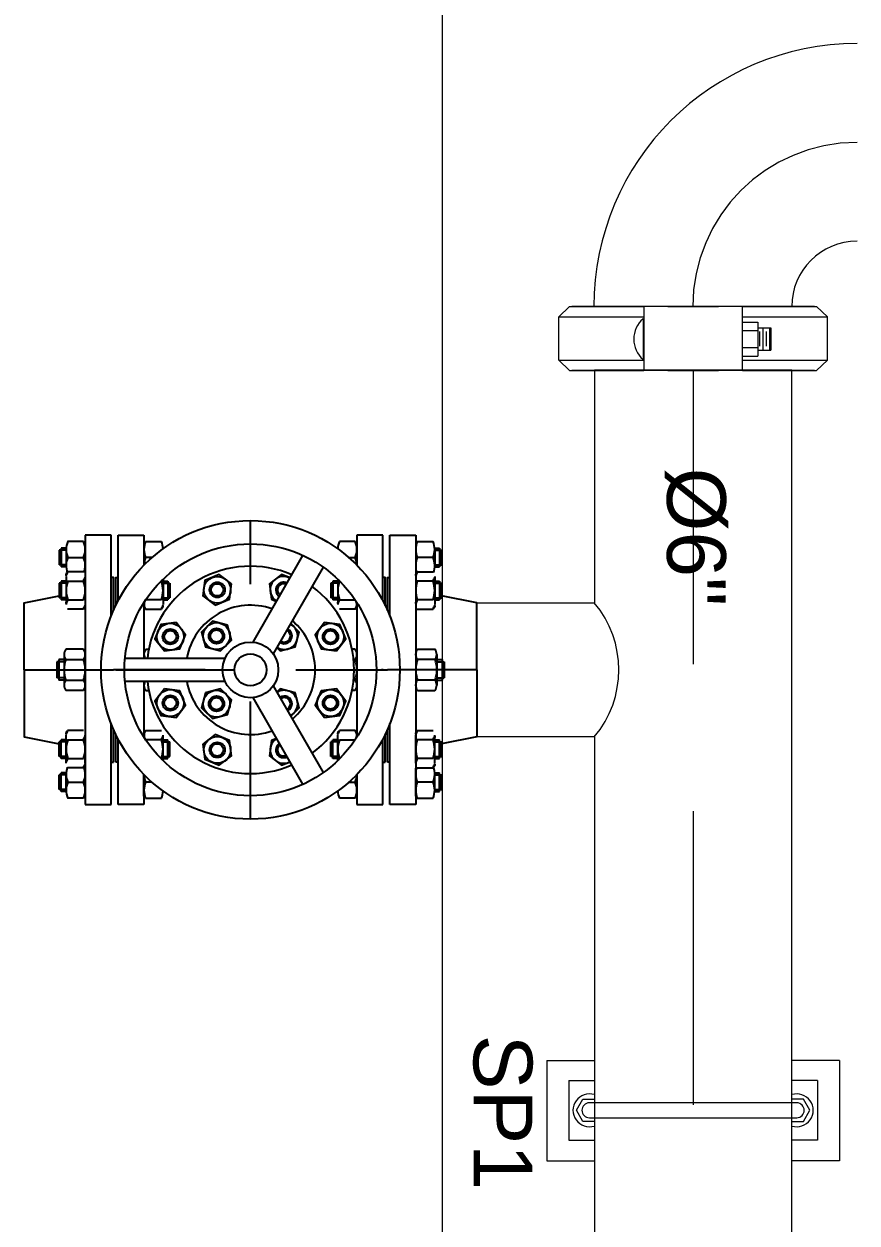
# Model space of a CAD drawing. Header units: millimetres. Extents: x 226317 to 226469, y 8188100 to 8188260.
# Drawn here: x 226394.294 to 226395.002, y 8188236.638 to 8188237.658 of the extents above; entities that cross this region are included whole.
import ezdxf

# ---------------------------------------------------------------- set-up
doc = ezdxf.new("R2010")
doc.units = ezdxf.units.MM
for name, pattern in [('CENTER', [2, 1.25, -0.25, 0.25, -0.25]), ('HIDDEN', [0.375, 0.25, -0.125]), ('PHANTOM', [2.5, 1.25, -0.25, 0.25, -0.25, 0.25, -0.25])]:
    doc.linetypes.add(name, pattern=pattern)
for name, color, linetype, lineweight in [('0-BLOCK-SANIT', 8, 'Continuous', 25), ('00-GTI._ACI_LÍNEA CENTRAL', 8, 'PHANTOM', 13), ('@Textos diámetros', 8, 'Continuous', 20)]:
    doc.layers.add(name, color=color, linetype=linetype, lineweight=lineweight)
for name, color, linetype in [('00-GTI-Acoples', 8, 'Continuous'), ('A_30_Extractores', 8, 'Continuous'), ('ACCESORIOS Y VALVULAS', 8, 'Continuous'), ('EJES', 8, 'CENTER'), ('INGEYCON-ACI-VALVULAS', 8, 'Continuous'), ('TEXTOS-AGUA', 8, 'Continuous')]:
    doc.layers.add(name, color=color, linetype=linetype)
doc.styles.add('arial', font='arial.ttf')
doc.styles.add('general', font='arial.ttf')

# ---------------------------------------------------------------- blocks, each defined once
blk = doc.blocks.new('VALV. DE COMP. 4 PLANTA 150# R.F.')
at = {"linetype": 'CENTER', "ltscale": 3}
for p, q in [((0, -127), (0, 127)), ((-192.5, 0), (-116.5, 0)), ((-114.5, 0), (114.5, 0)), ((-38.5, 0), (-114.5, 0)), ((38.5, 0), (114.5, 0)), ((192.5, 0), (116.5, 0))]:
    blk.add_line(p, q, dxfattribs=at)
at = {"layer": 'ACCESORIOS Y VALVULAS'}
for p, q in [((-118.5, 114.5), (-140.5, 114.5)), ((-140.5, 114.5), (-140.5, -114.5)), ((-118.5, 45.7), (-118.5, 114.5)), ((-112.5, 58.9), (-112.5, 114.5)), ((-112.5, 114.5), (-90.5, 114.5)), ((-90.5, 114.5), (-90.5, 89.1)), ((112.5, 114.5), (90.5, 114.5)), ((90.5, 114.5), (90.5, 89.1)), ((112.5, 58.9), (112.5, 114.5)), ((118.5, 45.7), (118.5, 114.5)), ((118.5, 114.5), (140.5, 114.5)), ((140.5, 114.5), (140.5, -114.5)), ((-156.7, 103.4), (-160.8, 103.4)), ((-160.8, 103.4), (-160.8, 87.6)), ((-156.7, 102.4), (-156.7, 88.6)), ((-141.9, 109.2), (-155.4, 109.2)), ((-140.5, 107.4), (-140.5, 83.6)), ((-90.5, 107.4), (-90.5, 89.1)), ((-89.1, 109.2), (-75.6, 109.2)), ((-74.3, 103.4), (-73.7, 103.4)), ((74.3, 103.4), (73.7, 103.4)), ((89.1, 109.2), (75.6, 109.2)), ((90.5, 107.4), (90.5, 89.1)), ((140.5, 107.4), (140.5, 83.6)), ((141.9, 109.2), (155.4, 109.2)), ((156.7, 103.4), (160.8, 103.4)), ((156.7, 102.4), (156.7, 88.6)), ((160.8, 103.4), (160.8, 87.6)), ((-156.7, 101.7), (-162.5, 101.7)), ((-162.5, 101.7), (-162.5, 89.3)), ((-155.4, 95.5), (-141.9, 95.5)), ((-83.7, 95.5), (-89.1, 95.5)), ((83.7, 95.5), (89.1, 95.5)), ((155.4, 95.5), (141.9, 95.5)), ((156.7, 101.7), (162.5, 101.7)), ((162.5, 101.7), (162.5, 89.3)), ((-156.7, 89.3), (-162.5, 89.3)), ((-156.7, 87.6), (-160.8, 87.6)), ((-141.9, 83.4), (-155.4, 83.4)), ((141.9, 83.4), (155.4, 83.4)), ((156.7, 89.3), (162.5, 89.3)), ((156.7, 87.6), (160.8, 87.6)), ((-156.7, 73.8), (-162.5, 73.8)), ((-162.5, 73.8), (-162.5, 61.3)), ((-156.7, 75.5), (-160.8, 75.5)), ((-160.8, 75.5), (-160.8, 59.6)), ((-156.7, 79.4), (-156.7, 55.6)), ((-155.4, 75.5), (-141.9, 75.5)), ((-140.5, 79.4), (-140.5, 55.6)), ((-75.6, 75.5), (-76, 75.5)), ((-74.3, 77.2), (-74.3, 55.6)), ((-74.3, 75.5), (-70.2, 75.5)), ((-74.3, 73.8), (-68.5, 73.8)), ((-70.2, 75.5), (-70.2, 59.6)), ((-68.5, 73.8), (-68.5, 61.3)), ((74.3, 73.8), (68.5, 73.8)), ((68.5, 73.8), (68.5, 61.3)), ((74.3, 75.5), (70.2, 75.5)), ((70.2, 75.5), (70.2, 59.6)), ((74.3, 77.2), (74.3, 55.6)), ((75.6, 75.5), (76, 75.5)), ((140.5, 79.4), (140.5, 55.6)), ((155.4, 75.5), (141.9, 75.5)), ((156.7, 79.4), (156.7, 55.6)), ((156.7, 75.5), (160.8, 75.5)), ((156.7, 73.8), (162.5, 73.8)), ((160.8, 75.5), (160.8, 59.6)), ((162.5, 73.8), (162.5, 61.3)), ((-156.7, 61.3), (-162.5, 61.3)), ((-74.3, 61.3), (-68.5, 61.3)), ((74.3, 61.3), (68.5, 61.3)), ((156.7, 61.3), (162.5, 61.3)), ((-156.7, 59.6), (-160.8, 59.6)), ((-155.4, 59.6), (-141.9, 59.6)), ((-141.9, 51.7), (-155.4, 51.7)), ((-90.5, 57.3), (-90.5, 9.9)), ((-90.5, 57.3), (-90.5, 55.6)), ((-89.1, 51.7), (-75.6, 51.7)), ((-75.6, 59.6), (-89, 59.6)), ((-74.3, 59.6), (-70.2, 59.6)), ((74.3, 59.6), (70.2, 59.6)), ((75.6, 59.6), (89, 59.6)), ((89.1, 51.7), (75.6, 51.7)), ((90.5, 57.3), (90.5, -57.3)), ((90.5, 57.3), (90.5, 55.6)), ((155.4, 59.6), (141.9, 59.6)), ((141.9, 51.7), (155.4, 51.7)), ((156.7, 59.6), (160.8, 59.6)), ((-158.4, 13.1), (-158.4, -13.1)), ((-142, 17.5), (-156.9, 17.5)), ((-140.5, 13.1), (-140.5, -13.1)), ((-90.5, 13.1), (-90.5, 9.9)), ((-89, 17.5), (-86.5, 17.5)), ((89, 17.5), (86.5, 17.5)), ((90.5, 13.1), (90.5, -13.1)), ((140.5, 13.1), (140.5, -13.1)), ((142, 17.5), (156.9, 17.5)), ((158.4, 13.1), (158.4, -13.1)), ((-158.4, 6.9), (-164.7, 6.9)), ((-164.7, 6.9), (-164.7, -6.9)), ((-158.4, 8.8), (-162.9, 8.8)), ((-162.9, 8.8), (-162.9, -8.8)), ((-156.9, 8.8), (-142, 8.8)), ((87.8, 8.8), (89, 8.8)), ((156.9, 8.8), (142, 8.8)), ((158.4, 8.8), (162.9, 8.8)), ((158.4, 6.9), (164.7, 6.9)), ((162.9, 8.8), (162.9, -8.8)), ((164.7, 6.9), (164.7, -6.9)), ((-158.4, -6.9), (-164.7, -6.9)), ((-158.4, -8.8), (-162.9, -8.8)), ((-156.9, -8.8), (-142, -8.8)), ((-90.5, -9.9), (-90.5, -57.3)), ((-90.5, -9.9), (-90.5, -13.1)), ((87.8, -8.8), (89, -8.8)), ((156.9, -8.8), (142, -8.8)), ((158.4, -6.9), (164.7, -6.9)), ((158.4, -8.8), (162.9, -8.8)), ((-142, -17.5), (-156.9, -17.5)), ((-89, -17.5), (-86.5, -17.5)), ((89, -17.5), (86.5, -17.5)), ((142, -17.5), (156.9, -17.5)), ((-118.5, -114.5), (-118.5, -45.7)), ((118.5, -114.5), (118.5, -45.7)), ((-156.7, -59.6), (-160.8, -59.6)), ((-160.8, -75.5), (-160.8, -59.6)), ((-156.7, -79.4), (-156.7, -55.6)), ((-141.9, -51.7), (-155.4, -51.7)), ((-155.4, -59.6), (-141.9, -59.6)), ((-140.5, -79.4), (-140.5, -55.6)), ((-112.5, -114.5), (-112.5, -58.9)), ((-90.5, -57.3), (-90.5, -55.6)), ((-89.1, -51.7), (-75.6, -51.7)), ((-75.6, -59.6), (-89, -59.6)), ((-74.3, -77.2), (-74.3, -55.6)), ((-74.3, -59.6), (-70.2, -59.6)), ((-70.2, -75.5), (-70.2, -59.6)), ((74.3, -59.6), (70.2, -59.6)), ((70.2, -75.5), (70.2, -59.6)), ((74.3, -77.2), (74.3, -55.6)), ((89.1, -51.7), (75.6, -51.7)), ((75.6, -59.6), (89, -59.6)), ((90.5, -57.3), (90.5, -55.6)), ((112.5, -114.5), (112.5, -58.9)), ((140.5, -79.4), (140.5, -55.6)), ((141.9, -51.7), (155.4, -51.7)), ((155.4, -59.6), (141.9, -59.6)), ((156.7, -79.4), (156.7, -55.6)), ((156.7, -59.6), (160.8, -59.6)), ((160.8, -75.5), (160.8, -59.6)), ((-156.7, -61.3), (-162.5, -61.3)), ((-162.5, -73.8), (-162.5, -61.3)), ((-74.3, -61.3), (-68.5, -61.3)), ((-68.5, -73.8), (-68.5, -61.3)), ((74.3, -61.3), (68.5, -61.3)), ((68.5, -73.8), (68.5, -61.3)), ((156.7, -61.3), (162.5, -61.3)), ((162.5, -73.8), (162.5, -61.3)), ((-156.7, -73.8), (-162.5, -73.8)), ((-156.7, -75.5), (-160.8, -75.5)), ((-155.4, -75.5), (-141.9, -75.5)), ((-118.5, -78.5), (-116.5, -78.5)), ((-112.5, -78.5), (-114.5, -78.5)), ((-75.6, -75.5), (-76, -75.5)), ((-74.3, -73.8), (-68.5, -73.8)), ((-74.3, -75.5), (-70.2, -75.5)), ((74.3, -73.8), (68.5, -73.8)), ((74.3, -75.5), (70.2, -75.5)), ((75.6, -75.5), (76, -75.5)), ((112.5, -78.5), (114.5, -78.5)), ((118.5, -78.5), (116.5, -78.5)), ((155.4, -75.5), (141.9, -75.5)), ((156.7, -73.8), (162.5, -73.8)), ((156.7, -75.5), (160.8, -75.5)), ((-156.7, -89.3), (-162.5, -89.3)), ((-162.5, -101.7), (-162.5, -89.3)), ((-156.7, -87.6), (-160.8, -87.6)), ((-160.8, -103.4), (-160.8, -87.6)), ((-156.7, -102.4), (-156.7, -88.6)), ((-141.9, -83.4), (-155.4, -83.4)), ((-140.5, -107.4), (-140.5, -83.6)), ((-90.5, -89.1), (-90.5, -114.5)), ((-90.5, -107.4), (-90.5, -89.1)), ((90.5, -89.1), (90.5, -114.5)), ((90.5, -107.4), (90.5, -89.1)), ((140.5, -107.4), (140.5, -83.6)), ((141.9, -83.4), (155.4, -83.4)), ((156.7, -87.6), (160.8, -87.6)), ((156.7, -102.4), (156.7, -88.6)), ((156.7, -89.3), (162.5, -89.3)), ((160.8, -103.4), (160.8, -87.6)), ((162.5, -101.7), (162.5, -89.3)), ((-156.7, -101.7), (-162.5, -101.7)), ((-155.4, -95.5), (-141.9, -95.5)), ((-83.7, -95.5), (-89.1, -95.5)), ((83.7, -95.5), (89.1, -95.5)), ((155.4, -95.5), (141.9, -95.5)), ((156.7, -101.7), (162.5, -101.7)), ((-156.7, -103.4), (-160.8, -103.4)), ((-141.9, -109.2), (-155.4, -109.2)), ((-89.1, -109.2), (-75.6, -109.2)), ((-74.3, -103.4), (-73.7, -103.4)), ((74.3, -103.4), (73.7, -103.4)), ((89.1, -109.2), (75.6, -109.2)), ((141.9, -109.2), (155.4, -109.2)), ((156.7, -103.4), (160.8, -103.4)), ((-140.5, -114.5), (-118.5, -114.5)), ((-90.5, -114.5), (-112.5, -114.5)), ((90.5, -114.5), (112.5, -114.5)), ((140.5, -114.5), (118.5, -114.5))]:
    blk.add_line(p, q, dxfattribs=at)
at = {"layer": 'ACCESORIOS Y VALVULAS', "linetype": 'Continuous'}
blk.add_line((112.9, 0), (111.4, 0), dxfattribs=at)
at = {"layer": 'ACCESORIOS Y VALVULAS'}
for points in [[(2.2, 23.6), (44.7, 97.3)], [(61.9, 87.4), (19.4, 13.7)], [(-116.5, 50.6), (-116.5, 78.5), (-118.5, 78.5)], [(-114.5, 54.9), (-114.5, 78.5), (-112.5, 78.5)], [(114.5, 54.9), (114.5, 78.5), (112.5, 78.5)], [(116.5, 50.6), (116.5, 78.5), (118.5, 78.5)], [(-192.5, 0), (-192.5, 57), (-192.5, 57), (-162.5, 62.9)], [(192.5, 0), (192.5, 57), (192.5, 57), (162.5, 62.9)], [(-192.5, 0), (-192.5, -57), (-192.5, -57), (-162.5, -62.9)], [(-106.7, 9.9), (-21.6, 9.9)], [(192.5, 0), (192.5, -57), (192.5, -57), (162.5, -62.9)], [(-21.6, -9.9), (-106.7, -9.9)], [(19.4, -13.7), (61.9, -87.4)], [(44.7, -97.3), (2.2, -23.6)], [(-116.5, -78.5), (-116.5, -50.6)], [(116.5, -78.5), (116.5, -50.6)], [(-114.5, -78.5), (-114.5, -54.9)], [(114.5, -78.5), (114.5, -54.9)]]:
    blk.add_lwpolyline(points, dxfattribs=at)
at = {"layer": 'ACCESORIOS Y VALVULAS', "linetype": 'Continuous'}
for points in [[(-16.1, 73.1), (-26.5, 81.2), (-38.7, 76.1), (-40.4, 63.1), (-29.9, 55.1), (-17.8, 60.1)], [(-19.5, 38.1), (-32.2, 41.5), (-41.5, 32.2), (-38.1, 19.5), (-25.4, 16.1), (-16.1, 25.4)], [(-63.1, 40.4), (-76.1, 38.7), (-81.2, 26.5), (-73.1, 16.1), (-60.1, 17.8), (-55.1, 29.9)], [(73.1, 16.1), (81.2, 26.5), (76.1, 38.7), (63.1, 40.4), (55.1, 29.9), (60.1, 17.8)], [(-73.1, -16.1), (-81.2, -26.5), (-76.1, -38.7), (-63.1, -40.4), (-55.1, -29.9), (-60.1, -17.8)], [(-38.1, -19.5), (-41.5, -32.2), (-32.2, -41.5), (-19.5, -38.1), (-16.1, -25.4), (-25.4, -16.1)], [(63.1, -40.4), (76.1, -38.7), (81.2, -26.5), (73.1, -16.1), (60.1, -17.8), (55.1, -29.9)], [(-40.4, -63.1), (-38.7, -76.1), (-26.5, -81.2), (-16.1, -73.1), (-17.8, -60.1), (-29.9, -55.1)]]:
    blk.add_lwpolyline(points, close=True, dxfattribs=at)
for points in [[(33.7, 78.2), (26.5, 81.2), (16.1, 73.1), (17.8, 60.1), (22.2, 58.3)], [(22.5, 19), (25.4, 16.1), (38.1, 19.5), (41.5, 32.2), (34.3, 39.5)], [(34.3, -39.5), (41.5, -32.2), (38.1, -19.5), (25.4, -16.1), (22.5, -19)], [(22.2, -58.3), (17.8, -60.1), (16.1, -73.1), (26.5, -81.2), (33.7, -78.2)]]:
    blk.add_lwpolyline(points, dxfattribs=at)
for centre, radius in [((0, 0), 127), ((0, 0), 107.1), ((-28.2, 68.1), 11.4), ((-28.2, 68.1), 6.58), ((-28.2, 68.1), 5.18), ((-68.1, 28.2), 11.4), ((-68.1, 28.2), 6.58), ((-68.1, 28.2), 5.18), ((-28.8, 28.8), 11.4), ((-28.8, 28.8), 6.58), ((-28.8, 28.8), 5.18), ((68.1, 28.2), 11.4), ((68.1, 28.2), 6.58), ((68.1, 28.2), 5.18), ((0, 0), 23.7), ((0, 0), 13.6), ((-68.1, -28.2), 11.4), ((-28.8, -28.8), 11.4), ((68.1, -28.2), 11.4), ((-68.1, -28.2), 6.58), ((-68.1, -28.2), 5.18), ((-28.8, -28.8), 6.58), ((-28.8, -28.8), 5.18), ((68.1, -28.2), 6.58), ((68.1, -28.2), 5.18), ((-28.2, -68.1), 11.4), ((-28.2, -68.1), 6.58), ((-28.2, -68.1), 5.18)]:
    blk.add_circle(centre, radius, dxfattribs=at)
at = {"layer": 'ACCESORIOS Y VALVULAS'}
for centre, radius, start, end in [((-138.7, 102.4), 18, 157.5879, 202.4121), ((-158.5, 102.4), 18, 337.5879, 22.4121), ((-72.5, 102.4), 18, 157.5879, 202.4121), ((-92.3, 102.4), 18, 2.0697, 22.4121), ((92.3, 102.4), 18, 157.5879, 177.9303), ((72.5, 102.4), 18, 337.5879, 22.4121), ((158.5, 102.4), 18, 157.5879, 202.4121), ((138.7, 102.4), 18, 337.5879, 22.4121), ((-138.7, 88.6), 18, 157.5879, 198.7742), ((-158.5, 88.6), 18, 341.2258, 22.4121), ((-72.5, 88.6), 18, 157.5879, 178.4736), ((72.5, 88.6), 18, 1.5264, 22.4121), ((158.5, 88.6), 18, 157.5879, 198.7742), ((138.7, 88.6), 18, 341.2258, 22.4121), ((-150.3, 79.4), 6.46, 142.1211, 217.8789), ((-147, 79.4), 6.46, 322.1211, 37.8789), ((147, 79.4), 6.46, 142.1211, 217.8789), ((150.3, 79.4), 6.46, 322.1211, 37.8789), ((-132.9, 67.5), 23.8, 160.5288, 199.4712), ((-164.3, 67.5), 23.8, 340.5288, 19.4712), ((-80.7, 79.4), 6.46, 322.1211, 333.7337), ((-98.1, 67.5), 23.8, 340.5288, 19.4712), ((98.1, 67.5), 23.8, 160.5288, 199.4712), ((80.7, 79.4), 6.46, 206.2663, 217.8789), ((164.3, 67.5), 23.8, 160.5288, 199.4712), ((132.9, 67.5), 23.8, 340.5288, 19.4712), ((-150.3, 55.6), 6.46, 142.1211, 217.8789), ((-147, 55.6), 6.46, 322.1211, 37.8789), ((-84, 55.6), 6.46, 157.5747, 217.8789), ((-80.7, 55.6), 6.46, 322.1211, 37.8789), ((80.7, 55.6), 6.46, 142.1211, 217.8789), ((84, 55.6), 6.46, 322.1211, 22.4253), ((147, 55.6), 6.46, 142.1211, 217.8789), ((150.3, 55.6), 6.46, 322.1211, 37.8789), ((-151.3, 13.1), 7.13, 142.1211, 217.8789), ((-147.6, 13.1), 7.13, 322.1211, 37.8789), ((-83.4, 13.1), 7.13, 142.1211, 206.5894), ((83.4, 13.1), 7.13, 322.1211, 37.8789), ((147.6, 13.1), 7.13, 142.1211, 217.8789), ((151.3, 13.1), 7.13, 322.1211, 37.8789), ((-132.2, 0), 26.3, 160.5288, 199.4712), ((-166.8, 0), 26.3, 340.5288, 19.4712), ((64.2, 0), 26.3, 340.5288, 19.4712), ((166.8, 0), 26.3, 160.5288, 199.4712), ((132.2, 0), 26.3, 340.5288, 19.4712), ((-151.3, -13.1), 7.13, 142.1211, 217.8789), ((-147.6, -13.1), 7.13, 322.1211, 37.8789), ((-83.4, -13.1), 7.13, 153.4106, 217.8789), ((83.4, -13.1), 7.13, 322.1211, 37.8789), ((147.6, -13.1), 7.13, 142.1211, 217.8789), ((151.3, -13.1), 7.13, 322.1211, 37.8789), ((-150.3, -55.6), 6.46, 142.1211, 217.8789), ((-132.9, -67.5), 23.8, 160.5288, 199.4712), ((-147, -55.6), 6.46, 322.1211, 37.8789), ((-164.3, -67.5), 23.8, 340.5288, 19.4712), ((-84, -55.6), 6.46, 142.1211, 202.4253), ((-80.7, -55.6), 6.46, 322.1211, 37.8789), ((-98.1, -67.5), 23.8, 340.5288, 19.4712), ((80.7, -55.6), 6.46, 142.1211, 217.8789), ((98.1, -67.5), 23.8, 160.5288, 199.4712), ((84, -55.6), 6.46, 337.5747, 37.8789), ((147, -55.6), 6.46, 142.1211, 217.8789), ((164.3, -67.5), 23.8, 160.5288, 199.4712), ((150.3, -55.6), 6.46, 322.1211, 37.8789), ((132.9, -67.5), 23.8, 340.5288, 19.4712), ((-150.3, -79.4), 6.46, 142.1211, 217.8789), ((-147, -79.4), 6.46, 322.1211, 37.8789), ((-80.7, -79.4), 6.46, 26.2663, 37.8789), ((80.7, -79.4), 6.46, 142.1211, 153.7337), ((147, -79.4), 6.46, 142.1211, 217.8789), ((150.3, -79.4), 6.46, 322.1211, 37.8789), ((-138.7, -88.6), 18, 161.2258, 202.4121), ((-158.5, -88.6), 18, 337.5879, 18.7742), ((-72.5, -88.6), 18, 181.5264, 202.4121), ((72.5, -88.6), 18, 337.5879, 358.4736), ((158.5, -88.6), 18, 161.2258, 202.4121), ((138.7, -88.6), 18, 337.5879, 18.7742), ((-138.7, -102.4), 18, 157.5879, 202.4121), ((-158.5, -102.4), 18, 337.5879, 22.4121), ((-72.5, -102.4), 18, 157.5879, 202.4121), ((72.5, -102.4), 18, 337.5879, 22.4121), ((158.5, -102.4), 18, 157.5879, 202.4121), ((138.7, -102.4), 18, 337.5879, 22.4121), ((-92.3, -102.4), 18, 337.5879, 357.9303), ((92.3, -102.4), 18, 182.0697, 202.4121)]:
    blk.add_arc(centre, radius, start, end, dxfattribs=at)
at = {"layer": 'ACCESORIOS Y VALVULAS', "linetype": 'Continuous'}
for centre, radius, start, end in [((0, 0), 88.2, 66.4664, 173.5336), ((28.2, 68.1), 11.4, 61.5755, 238.4245), ((28.2, 68.1), 6.58, 62.7296, 237.2704), ((28.2, 68.1), 5.18, 63.4709, 236.5291), ((0, 0), 88.2, 306.4666, 53.5334), ((0, 0), 55, 70.4003, 169.5997), ((0, 0), 55, 310.4003, 49.5997), ((28.8, 28.8), 11.4, 236.9495, 63.0505), ((28.8, 28.8), 6.58, 234.7113, 65.2887), ((28.8, 28.8), 5.18, 233.2707, 66.7293), ((0, 0), 88.2, 186.4664, 293.5336), ((0, 0), 55, 190.4003, 289.5997), ((28.8, -28.8), 11.4, 296.9495, 123.0505), ((28.8, -28.8), 6.58, 294.7113, 125.2887), ((28.8, -28.8), 5.18, 293.2707, 126.7293), ((28.2, -68.1), 11.4, 121.5755, 298.4245), ((28.2, -68.1), 6.58, 122.7296, 297.2704), ((28.2, -68.1), 5.18, 123.4709, 296.5291)]:
    blk.add_arc(centre, radius, start, end, dxfattribs=at)
at = {"layer": 'EJES', "linetype": 'Continuous'}
for p, q in [((-114.5, 0), (-116.5, 0)), ((114.5, 0), (116.5, 0))]:
    blk.add_line(p, q, dxfattribs=at)
blk = doc.blocks.new('A$C363a55df')
at = {"layer": '00-GTI-Acoples', "linetype": 'Continuous', "lineweight": 0, "extrusion": (3.83476e-17, -1, 0)}
for p, q in [((-27.1, 105), (-18.4, 114.3)), ((-18.4, 41.9), (-18.4, 114.3)), ((18.4, 114.3), (-18.4, 114.3)), ((18.4, 41.9), (18.4, 114.3)), ((27.1, 105), (18.4, 114.3)), ((-27.1, 41.9), (-27.1, 105)), ((27.1, 41.9), (27.1, 105)), ((-9, 66), (0.5, 66)), ((-9, 55.1), (-9, 66)), ((0.5, 66), (10, 66)), ((10, 55.1), (10, 66)), ((-13.8, 41.9), (-13.8, 55.1)), ((-13.8, 55.1), (-6.7, 55.1)), ((-6.7, 41.9), (-6.7, 55.1)), ((-6.7, 55.1), (7.7, 55.1)), ((7.7, 41.9), (7.7, 55.1)), ((7.7, 55.1), (14.9, 55.1)), ((14.9, 41.9), (14.9, 55.1)), ((-27.1, 41.9), (-27.1, 21.6)), ((-25.4, 41.9), (-27.1, 41.9)), ((-6.4, 41.9), (-25.4, 41.9)), ((7.4, 41.9), (-6.4, 41.9)), ((26.4, 41.9), (7.4, 41.9)), ((27.1, 41.9), (26.4, 41.9)), ((27.1, 41.9), (27.1, 21.6)), ((-27.1, -21.6), (-27.1, 21.6)), ((27.1, -21.6), (27.1, 21.6)), ((-27.1, -21.6), (-27.1, -41.9)), ((27.1, -21.6), (27.1, -41.9)), ((-27.1, -41.9), (-25.4, -41.9)), ((-27.1, -105), (-27.1, -41.9)), ((-25.4, -41.9), (-6.4, -41.9)), ((-18.4, -114.3), (-18.4, -41.9)), ((-16.8, -42.5), (-16.8, -41.9)), ((-16.8, -42.5), (17.8, -42.5)), ((-6.4, -41.9), (7.4, -41.9)), ((7.4, -41.9), (26.4, -41.9)), ((17.8, -42.5), (17.8, -41.9)), ((18.4, -114.3), (18.4, -41.9)), ((26.4, -41.9), (27.1, -41.9)), ((27.1, -105), (27.1, -41.9)), ((-27.1, -105), (-18.4, -114.3)), ((27.1, -105), (18.4, -114.3)), ((18.4, -114.3), (-18.4, -114.3))]:
    blk.add_line(p, q, dxfattribs=at)
at = {"layer": '00-GTI-Acoples', "linetype": 'Continuous', "lineweight": 0}
for p, q in [((-27.1, 103.1), (-27.1, -103.1)), ((27.1, 103.1), (27.1, -103.1)), ((10, 65.3), (-9, 65.3)), ((6.5, 62.5), (-6, 62.5)), ((10, 59.5), (-9, 59.5)), ((6.5, 56.7), (-6, 56.7))]:
    blk.add_line(p, q, dxfattribs=at)
blk.add_arc((0.5, -27.6), 22.9, 220.8756, 319.1244, dxfattribs=at)
blk = doc.blocks.new('ASDA')
at = {"layer": '0-BLOCK-SANIT', "color": 8, "lineweight": 0}
for p, q in [((-0.9982, -3.5676, 0.0001), (-0.8983, -3.5676, -0.0001)), ((-0.8983, -3.6816, -0.0001), (-0.9982, -3.6816, 0.0001))]:
    blk.add_line(p, q, dxfattribs=at)
at = {"layer": '0-BLOCK-SANIT', "color": 8, "lineweight": 0, "elevation": 0}
for points in [[(-0.8983, -5.0816), (-0.8983, -5.2794), (-0.7303, -5.2794), (-0.7303, -3.3697), (-0.8983, -3.3697), (-0.8983, -3.5676)], [(-0.8983, -3.6816), (-0.8983, -4.2676)]]:
    blk.add_lwpolyline(points, dxfattribs=at)
at = {"layer": '0-BLOCK-SANIT', "color": 8, "lineweight": 0}
for radius in [0.2238, 0.0556]:
    blk.add_arc((-0.6749, -3.3156, 4669.5079), radius, 90, 180, dxfattribs=at)
at = {"layer": '0-BLOCK-SANIT', "color": 8, "linetype": 'ByBlock', "lineweight": 0, "ltscale": 0.8}
blk.add_arc((-0.9659, -3.6246, 0), 0.0884, 319.8527, 40.1473, dxfattribs=at)
at = {"layer": '00-GTI._ACI_LÍNEA CENTRAL', "color": 8, "linetype": 'HIDDEN', "lineweight": 0, "elevation": 0}
blk.add_lwpolyline([(-0.8143, -3.3697), (-0.8143, -5.2794)], dxfattribs=at)
at = {"layer": '00-GTI._ACI_LÍNEA CENTRAL', "color": 8, "lineweight": 0, "ltscale": 0.4}
blk.add_arc((-0.6749, -3.3156, 4669.5104), 0.1397, 90, 180, dxfattribs=at)
at = {"layer": 'INGEYCON-ACI-VALVULAS', "color": 8, "lineweight": 0}
for p, q in [((-0.9388, -3.9568, 0), (-0.9388, -4.0247, 0)), ((-0.9388, -3.9568, 0), (-0.8983, -3.9568, 0)), ((-0.6898, -3.9568, 0), (-0.7303, -3.9568, 0)), ((-0.6898, -3.9568, 0), (-0.6898, -4.0424, 0)), ((-0.92, -3.9739, 0), (-0.92, -4.0247, 0)), ((-0.92, -3.9739, 0), (-0.8983, -3.9739, 0)), ((-0.7086, -3.9739, 0), (-0.7303, -3.9739, 0)), ((-0.7086, -3.9739, 0), (-0.7086, -4.0247, 0)), ((-0.9136, -3.9993, 0), (-0.908, -3.9897, 0)), ((-0.908, -3.9897, 0), (-0.8983, -3.9897, 0)), ((-0.7262, -3.9929, 0), (-0.9025, -3.9929, 0)), ((-0.7206, -3.9897, -0.0001), (-0.7303, -3.9897, -0.0001)), ((-0.7151, -3.9993, -0.0001), (-0.7206, -3.9897, -0.0001)), ((-0.908, -4.0089, 0), (-0.9136, -3.9993, 0)), ((-0.8983, -4.0089, 0), (-0.908, -4.0089, 0)), ((-0.9025, -4.0056, 0), (-0.7262, -4.0056, 0)), ((-0.7303, -4.0089, -0.0001), (-0.7206, -4.0089, -0.0001)), ((-0.7206, -4.0089, -0.0001), (-0.7151, -3.9993, -0.0001)), ((-0.9388, -4.0247, 0), (-0.9388, -4.0424, 0)), ((-0.92, -4.0247, 0), (-0.8983, -4.0247, 0)), ((-0.7086, -4.0247, 0), (-0.7303, -4.0247, 0)), ((-0.9388, -4.0424, 0), (-0.8983, -4.0424, 0)), ((-0.6898, -4.0424, 0), (-0.7303, -4.0424, 0))]:
    blk.add_line(p, q, dxfattribs=at)
for centre, radius, start, end in [((-0.9025, -3.9993, 0), 0.014, 72.7825, 287.2175), ((-0.7262, -3.9993, -0.0001), 0.014, 252.7825, 107.2175), ((-0.9025, -3.9993, 0), 0.00636, 90, 270), ((-0.7262, -3.9993, -0.0001), 0.00636, 270, 90)]:
    blk.add_arc(centre, radius, start, end, dxfattribs=at)
at = {"layer": '00-GTI-Acoples', "color": 8, "linetype": 'Continuous', "lineweight": 0, "xscale": 0.001, "yscale": 0.001, "zscale": 0.001, "rotation": 270}
blk.add_blockref('A$C363a55df', (-0.8143, -3.3427, 0), dxfattribs=at)
at = {"layer": 'ACCESORIOS Y VALVULAS', "color": 8, "linetype": 'Continuous', "lineweight": 0, "xscale": 0.001, "yscale": 0.001, "zscale": 0.001}
blk.add_blockref('VALV. DE COMP. 4 PLANTA 150# R.F.', (-1.1907, -3.6246, 0), dxfattribs=at)
at = {"layer": '@Textos diámetros', "color": 8, "lineweight": 0, "insert": (-0.951, -3.935, 0.0001), "char_height": 0.05, "attachment_point": 1, "rotation": 270, "style": 'general'}
blk.add_mtext('SP1', dxfattribs=at)
at = {"layer": 'TEXTOS-AGUA', "color": 8, "lineweight": 0, "insert": (-0.7865, -3.5115, 0), "char_height": 0.05, "width": 0.336467, "attachment_point": 2, "rotation": 270, "style": 'arial'}
blk.add_mtext('\\A1;{\\W1;Ø6"}', dxfattribs=at)
blk = doc.blocks.new('IM-27.02.2025')
at = {"layer": 'A_30_Extractores', "color": 8, "lineweight": 0}
blk.add_line((49.8125, 24.3117), (49.8125, 30.0006), dxfattribs=at)
blk = doc.blocks.new('arq. estac.')
blk.add_blockref('ASDA', (226691.0991, 8188245.3789, 0))
at = {"layer": 'A_30_Extractores'}
blk.add_blockref('IM-27.02.2025', (226640.2591, 8188212.7539), dxfattribs=at)

msp = doc.modelspace()

# ---------------------------------------------------------------- block references
msp.add_blockref('arq. estac.', (-295.422, -4.6455))

doc.saveas('drawing.dxf')
